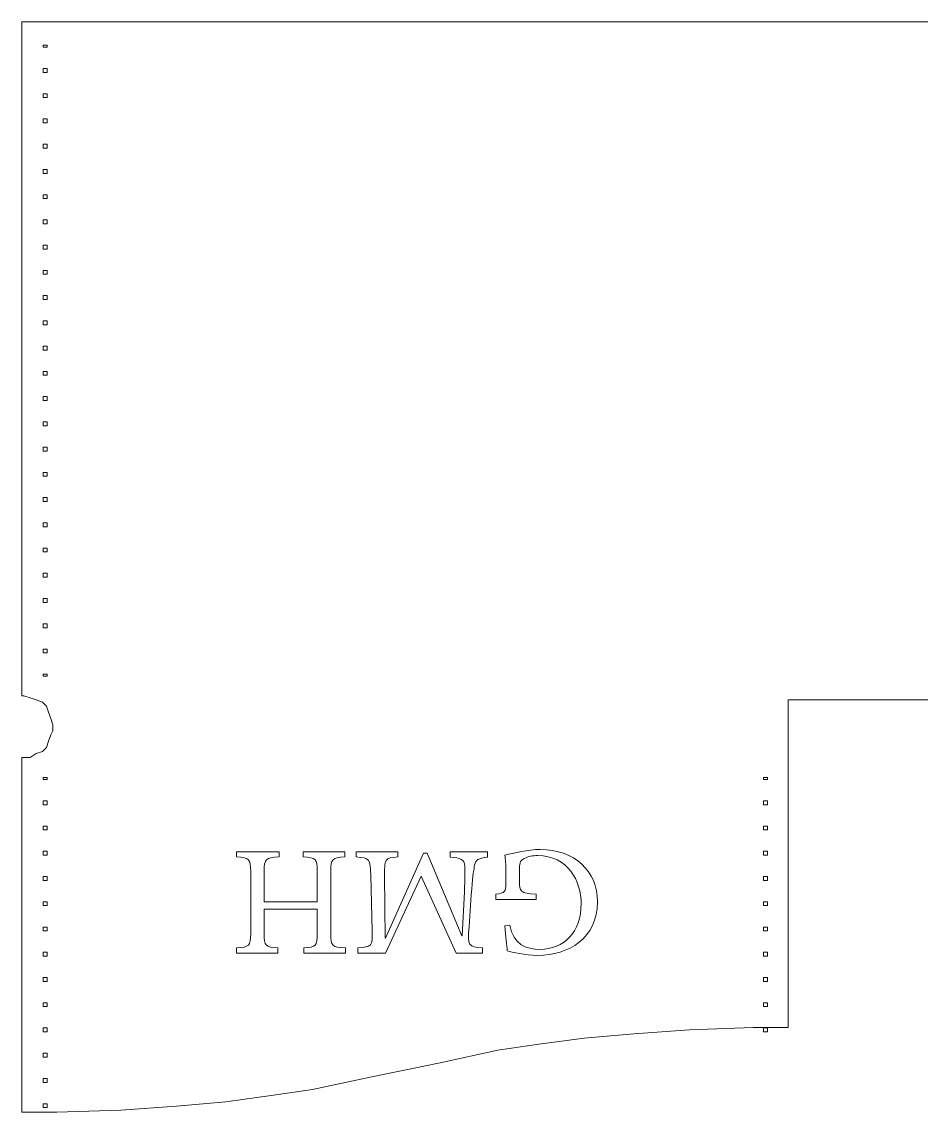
# Model space of a CAD drawing. Extents: x -34 to 197, y 103 to 243.
# Drawn here: x -33.5 to 81.9, y 103.4 to 243.3 of the extents above; entities that cross this region are included whole.
import ezdxf

# ---------------------------------------------------------------- set-up
doc = ezdxf.new("R2010")
doc.units = 0
doc.layers.add('OUTER_WALLET', color=7, linetype='CONTINUOUS', lineweight=5, true_color=0xffffff)

# ---------------------------------------------------------------- blocks, each defined once
blk = doc.blocks.new('BLOCK_2')
at = {"layer": 'OUTER_WALLET', "color": 1, "true_color": 0xff0000}
for points in [[(-30.3, 240.09), (-30.8, 240.09), (-30.8, 240.34), (-30.3, 240.34), (-30.3, 240.09)], [(194.68, 240.09), (194.18, 240.09), (194.18, 240.34), (194.68, 240.34), (194.68, 240.09)], [(-30.3, 236.85), (-30.8, 236.85), (-30.8, 237.35), (-30.3, 237.35), (-30.3, 236.85)], [(194.68, 236.85), (194.18, 236.85), (194.18, 237.35), (194.68, 237.35), (194.68, 236.85)], [(-30.3, 233.61), (-30.8, 233.61), (-30.8, 234.11), (-30.3, 234.11), (-30.3, 233.61)], [(194.68, 233.61), (194.18, 233.61), (194.18, 234.11), (194.68, 234.11), (194.68, 233.61)], [(-30.3, 230.37), (-30.8, 230.37), (-30.8, 230.87), (-30.3, 230.87), (-30.3, 230.37)], [(194.68, 230.37), (194.18, 230.37), (194.18, 230.87), (194.68, 230.87), (194.68, 230.37)], [(-30.3, 227.13), (-30.8, 227.13), (-30.8, 227.63), (-30.3, 227.63), (-30.3, 227.13)], [(194.68, 227.13), (194.18, 227.13), (194.18, 227.63), (194.68, 227.63), (194.68, 227.13)], [(-30.3, 223.89), (-30.8, 223.89), (-30.8, 224.39), (-30.3, 224.39), (-30.3, 223.89)], [(194.68, 223.89), (194.18, 223.89), (194.18, 224.39), (194.68, 224.39), (194.68, 223.89)], [(-30.3, 220.65), (-30.8, 220.65), (-30.8, 221.15), (-30.3, 221.15), (-30.3, 220.65)], [(194.68, 220.65), (194.18, 220.65), (194.18, 221.15), (194.68, 221.15), (194.68, 220.65)], [(-30.3, 217.41), (-30.8, 217.41), (-30.8, 217.91), (-30.3, 217.91), (-30.3, 217.41)], [(194.68, 217.41), (194.18, 217.41), (194.18, 217.91), (194.68, 217.91), (194.68, 217.41)], [(-30.3, 214.17), (-30.8, 214.17), (-30.8, 214.67), (-30.3, 214.67), (-30.3, 214.17)], [(194.68, 214.17), (194.18, 214.17), (194.18, 214.67), (194.68, 214.67), (194.68, 214.17)], [(-30.3, 210.93), (-30.8, 210.93), (-30.8, 211.43), (-30.3, 211.43), (-30.3, 210.93)], [(194.68, 210.93), (194.18, 210.93), (194.18, 211.43), (194.68, 211.43), (194.68, 210.93)], [(-30.3, 207.69), (-30.8, 207.69), (-30.8, 208.19), (-30.3, 208.19), (-30.3, 207.69)], [(194.68, 207.69), (194.18, 207.69), (194.18, 208.19), (194.68, 208.19), (194.68, 207.69)], [(-30.3, 204.45), (-30.8, 204.45), (-30.8, 204.95), (-30.3, 204.95), (-30.3, 204.45)], [(194.68, 204.45), (194.18, 204.45), (194.18, 204.95), (194.68, 204.95), (194.68, 204.45)], [(-30.3, 201.21), (-30.8, 201.21), (-30.8, 201.71), (-30.3, 201.71), (-30.3, 201.21)], [(194.68, 201.21), (194.18, 201.21), (194.18, 201.71), (194.68, 201.71), (194.68, 201.21)], [(-30.3, 197.97), (-30.8, 197.97), (-30.8, 198.47), (-30.3, 198.47), (-30.3, 197.97)], [(194.68, 197.97), (194.18, 197.97), (194.18, 198.47), (194.68, 198.47), (194.68, 197.97)], [(-30.3, 194.73), (-30.8, 194.73), (-30.8, 195.23), (-30.3, 195.23), (-30.3, 194.73)], [(194.68, 194.73), (194.18, 194.73), (194.18, 195.23), (194.68, 195.23), (194.68, 194.73)], [(-30.3, 191.49), (-30.8, 191.49), (-30.8, 191.99), (-30.3, 191.99), (-30.3, 191.49)], [(194.68, 191.49), (194.18, 191.49), (194.18, 191.99), (194.68, 191.99), (194.68, 191.49)], [(-30.3, 188.25), (-30.8, 188.25), (-30.8, 188.75), (-30.3, 188.75), (-30.3, 188.25)], [(194.68, 188.25), (194.18, 188.25), (194.18, 188.75), (194.68, 188.75), (194.68, 188.25)], [(-30.3, 185.01), (-30.8, 185.01), (-30.8, 185.51), (-30.3, 185.51), (-30.3, 185.01)], [(194.68, 185.01), (194.18, 185.01), (194.18, 185.51), (194.68, 185.51), (194.68, 185.01)], [(-30.3, 181.77), (-30.8, 181.77), (-30.8, 182.27), (-30.3, 182.27), (-30.3, 181.77)], [(194.68, 181.77), (194.18, 181.77), (194.18, 182.27), (194.68, 182.27), (194.68, 181.77)], [(-30.3, 178.53), (-30.8, 178.53), (-30.8, 179.03), (-30.3, 179.03), (-30.3, 178.53)], [(194.68, 178.53), (194.18, 178.53), (194.18, 179.03), (194.68, 179.03), (194.68, 178.53)], [(-30.3, 175.29), (-30.8, 175.29), (-30.8, 175.79), (-30.3, 175.79), (-30.3, 175.29)], [(194.68, 175.29), (194.18, 175.29), (194.18, 175.79), (194.68, 175.79), (194.68, 175.29)], [(-30.3, 172.05), (-30.8, 172.05), (-30.8, 172.55), (-30.3, 172.55), (-30.3, 172.05)], [(194.68, 172.05), (194.18, 172.05), (194.18, 172.55), (194.68, 172.55), (194.68, 172.05)], [(-30.3, 168.81), (-30.8, 168.81), (-30.8, 169.31), (-30.3, 169.31), (-30.3, 168.81)], [(194.68, 168.81), (194.18, 168.81), (194.18, 169.31), (194.68, 169.31), (194.68, 168.81)], [(-30.3, 165.57), (-30.8, 165.57), (-30.8, 166.07), (-30.3, 166.07), (-30.3, 165.57)], [(194.68, 165.57), (194.18, 165.57), (194.18, 166.07), (194.68, 166.07), (194.68, 165.57)], [(-30.3, 162.33), (-30.8, 162.33), (-30.8, 162.83), (-30.3, 162.83), (-30.3, 162.33)], [(194.68, 162.33), (194.18, 162.33), (194.18, 162.83), (194.68, 162.83), (194.68, 162.33)], [(-30.3, 159.34), (-30.8, 159.34), (-30.8, 159.59), (-30.3, 159.59), (-30.3, 159.34)], [(194.68, 159.34), (194.18, 159.34), (194.18, 159.59), (194.68, 159.59), (194.68, 159.34)], [(-30.3, 146.09), (-30.8, 146.09), (-30.8, 146.34), (-30.3, 146.34), (-30.3, 146.09)], [(62.2, 146.09), (61.7, 146.09), (61.7, 146.34), (62.2, 146.34), (62.2, 146.09)], [(102.18, 146.09), (101.68, 146.09), (101.68, 146.34), (102.18, 146.34), (102.18, 146.09)], [(194.68, 146.09), (194.18, 146.09), (194.18, 146.34), (194.68, 146.34), (194.68, 146.09)], [(-30.3, 142.85), (-30.8, 142.85), (-30.8, 143.35), (-30.3, 143.35), (-30.3, 142.85)], [(62.2, 142.85), (61.7, 142.85), (61.7, 143.35), (62.2, 143.35), (62.2, 142.85)], [(102.18, 142.85), (101.68, 142.85), (101.68, 143.35), (102.18, 143.35), (102.18, 142.85)], [(194.68, 142.85), (194.18, 142.85), (194.18, 143.35), (194.68, 143.35), (194.68, 142.85)], [(-30.3, 139.61), (-30.8, 139.61), (-30.8, 140.11), (-30.3, 140.11), (-30.3, 139.61)], [(62.2, 139.61), (61.7, 139.61), (61.7, 140.11), (62.2, 140.11), (62.2, 139.61)], [(102.18, 139.61), (101.68, 139.61), (101.68, 140.11), (102.18, 140.11), (102.18, 139.61)], [(194.68, 139.61), (194.18, 139.61), (194.18, 140.11), (194.68, 140.11), (194.68, 139.61)], [(-30.3, 136.37), (-30.8, 136.37), (-30.8, 136.87), (-30.3, 136.87), (-30.3, 136.37)], [(62.2, 136.37), (61.7, 136.37), (61.7, 136.87), (62.2, 136.87), (62.2, 136.37)], [(102.18, 136.37), (101.68, 136.37), (101.68, 136.87), (102.18, 136.87), (102.18, 136.37)], [(194.68, 136.37), (194.18, 136.37), (194.18, 136.87), (194.68, 136.87), (194.68, 136.37)], [(-30.3, 133.13), (-30.8, 133.13), (-30.8, 133.63), (-30.3, 133.63), (-30.3, 133.13)], [(62.2, 133.13), (61.7, 133.13), (61.7, 133.63), (62.2, 133.63), (62.2, 133.13)], [(102.18, 133.13), (101.68, 133.13), (101.68, 133.63), (102.18, 133.63), (102.18, 133.13)], [(194.68, 133.13), (194.18, 133.13), (194.18, 133.63), (194.68, 133.63), (194.68, 133.13)], [(-30.3, 129.89), (-30.8, 129.89), (-30.8, 130.39), (-30.3, 130.39), (-30.3, 129.89)], [(62.2, 129.89), (61.7, 129.89), (61.7, 130.39), (62.2, 130.39), (62.2, 129.89)], [(102.18, 129.89), (101.68, 129.89), (101.68, 130.39), (102.18, 130.39), (102.18, 129.89)], [(194.68, 129.89), (194.18, 129.89), (194.18, 130.39), (194.68, 130.39), (194.68, 129.89)], [(-30.3, 126.65), (-30.8, 126.65), (-30.8, 127.15), (-30.3, 127.15), (-30.3, 126.65)], [(62.2, 126.65), (61.7, 126.65), (61.7, 127.15), (62.2, 127.15), (62.2, 126.65)], [(102.18, 126.65), (101.68, 126.65), (101.68, 127.15), (102.18, 127.15), (102.18, 126.65)], [(194.68, 126.65), (194.18, 126.65), (194.18, 127.15), (194.68, 127.15), (194.68, 126.65)], [(-30.3, 123.41), (-30.8, 123.41), (-30.8, 123.91), (-30.3, 123.91), (-30.3, 123.41)], [(62.2, 123.41), (61.7, 123.41), (61.7, 123.91), (62.2, 123.91), (62.2, 123.41)], [(102.18, 123.41), (101.68, 123.41), (101.68, 123.91), (102.18, 123.91), (102.18, 123.41)], [(194.68, 123.41), (194.18, 123.41), (194.18, 123.91), (194.68, 123.91), (194.68, 123.41)], [(-30.3, 120.17), (-30.8, 120.17), (-30.8, 120.67), (-30.3, 120.67), (-30.3, 120.17)], [(62.2, 120.17), (61.7, 120.17), (61.7, 120.67), (62.2, 120.67), (62.2, 120.17)], [(102.18, 120.17), (101.68, 120.17), (101.68, 120.67), (102.18, 120.67), (102.18, 120.17)], [(194.68, 120.17), (194.18, 120.17), (194.18, 120.67), (194.68, 120.67), (194.68, 120.17)], [(-30.3, 116.93), (-30.8, 116.93), (-30.8, 117.43), (-30.3, 117.43), (-30.3, 116.93)], [(62.2, 116.93), (61.7, 116.93), (61.7, 117.43), (62.2, 117.43), (62.2, 116.93)], [(102.18, 116.93), (101.68, 116.93), (101.68, 117.43), (102.18, 117.43), (102.18, 116.93)], [(194.68, 116.93), (194.18, 116.93), (194.18, 117.43), (194.68, 117.43), (194.68, 116.93)], [(-30.3, 113.69), (-30.8, 113.69), (-30.8, 114.19), (-30.3, 114.19), (-30.3, 113.69)], [(62.2, 113.69), (61.7, 113.69), (61.7, 114.19), (62.2, 114.19), (62.2, 113.69)], [(102.18, 113.69), (101.68, 113.69), (101.68, 114.19), (102.18, 114.19), (102.18, 113.69)], [(194.68, 113.69), (194.18, 113.69), (194.18, 114.19), (194.68, 114.19), (194.68, 113.69)], [(-30.3, 110.45), (-30.8, 110.45), (-30.8, 110.95), (-30.3, 110.95), (-30.3, 110.45)], [(194.68, 110.45), (194.18, 110.45), (194.18, 110.95), (194.68, 110.95), (194.68, 110.45)], [(-30.3, 107.21), (-30.8, 107.21), (-30.8, 107.71), (-30.3, 107.71), (-30.3, 107.21)], [(194.68, 107.21), (194.18, 107.21), (194.18, 107.71), (194.68, 107.71), (194.68, 107.21)], [(-30.3, 103.97), (-30.8, 103.97), (-30.8, 104.47), (-30.3, 104.47), (-30.3, 103.97)], [(194.68, 103.97), (194.18, 103.97), (194.18, 104.47), (194.68, 104.47), (194.68, 103.97)]]:
    blk.add_lwpolyline(points, dxfattribs=at)

msp = doc.modelspace()

# ---------------------------------------------------------------- linework, layer by layer
at = {"layer": 'OUTER_WALLET', "color": 1, "true_color": 0xff0000}
msp.add_lwpolyline([(99.01, 156.3), (64.88, 156.3), (64.88, 114.23), (60.38, 114.23), (52.18, 113.96), (45.03, 113.43), (38.68, 112.9), (32.86, 112.11), (27.57, 111.32), (20.16, 109.73), (11.17, 107.88), (3.76, 106.29), (-1.53, 105.5), (-7.35, 104.7), (-13.7, 104.17), (-20.85, 103.64), (-29.05, 103.38), (-33.55, 103.38), (-33.55, 148.89), (-33.28, 148.89), (-32.49, 148.89), (-31.7, 149.42), (-30.9, 149.68), (-30.37, 150.21), (-30.11, 151), (-29.84, 151.8), (-29.58, 152.33), (-29.58, 153.12), (-29.84, 153.91), (-30.11, 154.71), (-30.37, 155.5), (-30.9, 156.03), (-31.7, 156.3), (-32.49, 156.56), (-33.28, 156.82), (-33.55, 156.82), (-33.55, 243.34), (197.43, 243.34)], dxfattribs=at)
at = {"layer": 'OUTER_WALLET', "color": 7, "true_color": 0xffffff}
for points, knots in [([(-6, 124.46), (-4.32, 124.58), (-4.16, 124.68), (-4.16, 126.32), (-4.16, 126.32), (-4.16, 134.28), (-4.16, 134.28), (-4.16, 135.94), (-4.32, 136.02), (-5.98, 136.14), (-5.98, 136.14), (-5.98, 136.8), (-5.98, 136.8), (-5.98, 136.8), (-0.5, 136.8), (-0.5, 136.8), (-0.5, 136.8), (-0.5, 136.14), (-0.5, 136.14), (-2.26, 136.02), (-2.42, 135.94), (-2.42, 134.28), (-2.42, 134.28), (-2.42, 130.38), (-2.42, 130.38), (-2.42, 130.38), (4.4, 130.38), (4.4, 130.38), (4.4, 130.38), (4.4, 134.28), (4.4, 134.28), (4.4, 135.92), (4.22, 136.02), (2.56, 136.14), (2.56, 136.14), (2.56, 136.8), (2.56, 136.8), (2.56, 136.8), (7.94, 136.8), (7.94, 136.8), (7.94, 136.8), (7.94, 136.14), (7.94, 136.14), (6.3, 136.02), (6.14, 135.94), (6.14, 134.28), (6.14, 134.28), (6.14, 126.32), (6.14, 126.32), (6.14, 124.66), (6.3, 124.58), (8, 124.46), (8, 124.46), (8, 123.8), (8, 123.8), (8, 123.8), (2.66, 123.8), (2.66, 123.8), (2.66, 123.8), (2.66, 124.46), (2.66, 124.46), (4.22, 124.58), (4.4, 124.68), (4.4, 126.32), (4.4, 126.32), (4.4, 129.44), (4.4, 129.44), (4.4, 129.44), (-2.42, 129.44), (-2.42, 129.44), (-2.42, 129.44), (-2.42, 126.32), (-2.42, 126.32), (-2.42, 124.68), (-2.26, 124.58), (-0.66, 124.46), (-0.66, 124.46), (-0.66, 123.8), (-0.66, 123.8), (-0.66, 123.8), (-6, 123.8), (-6, 123.8), (-6, 123.8), (-6, 124.46), (-6, 124.46)], [0, 0, 0, 0, 1, 1, 1, 2, 2, 2, 3, 3, 3, 4, 4, 4, 5, 5, 5, 6, 6, 6, 7, 7, 7, 8, 8, 8, 9, 9, 9, 10, 10, 10, 11, 11, 11, 12, 12, 12, 13, 13, 13, 14, 14, 14, 15, 15, 15, 16, 16, 16, 17, 17, 17, 18, 18, 18, 19, 19, 19, 20, 20, 20, 21, 21, 21, 22, 22, 22, 23, 23, 23, 24, 24, 24, 25, 25, 25, 26, 26, 26, 27, 27, 27, 28, 28, 28, 28]), ([(14.72, 136.8), (14.72, 136.8), (14.72, 136.14), (14.72, 136.14), (13.08, 136), (13.02, 135.9), (13.02, 133.76), (13.02, 133.76), (13.1, 125.72), (13.1, 125.72), (13.1, 125.72), (13.16, 125.72), (13.16, 125.72), (13.16, 125.72), (18.04, 136.64), (18.04, 136.64), (18.04, 136.64), (18.52, 136.64), (18.52, 136.64), (18.52, 136.64), (22.96, 126), (22.96, 126), (22.96, 126), (23, 126), (23, 126), (23, 126), (23.28, 131.68), (23.28, 131.68), (23.36, 133.38), (23.38, 134.18), (23.34, 134.94), (23.3, 135.86), (22.8, 136), (21.46, 136.12), (21.46, 136.12), (21.46, 136.8), (21.46, 136.8), (21.46, 136.8), (26.26, 136.8), (26.26, 136.8), (26.26, 136.8), (26.26, 136.12), (26.26, 136.12), (25.1, 136), (24.7, 135.8), (24.56, 134.94), (24.46, 134.28), (24.32, 133.4), (24.16, 131.3), (24.16, 131.3), (23.88, 127.18), (23.88, 127.18), (23.7, 124.68), (23.8, 124.62), (25.62, 124.46), (25.62, 124.46), (25.62, 123.8), (25.62, 123.8), (25.62, 123.8), (22.24, 123.8), (22.24, 123.8), (22.24, 123.8), (17.74, 133.66), (17.74, 133.66), (17.74, 133.66), (13.14, 123.8), (13.14, 123.8), (13.14, 123.8), (9.6, 123.8), (9.6, 123.8), (9.6, 123.8), (9.6, 124.46), (9.6, 124.46), (11.38, 124.62), (11.5, 124.62), (11.44, 126.68), (11.44, 126.68), (11.26, 133.76), (11.26, 133.76), (11.2, 135.9), (11.14, 136), (9.38, 136.14), (9.38, 136.14), (9.38, 136.8), (9.38, 136.8), (9.38, 136.8), (14.72, 136.8), (14.72, 136.8)], [0, 0, 0, 0, 1, 1, 1, 2, 2, 2, 3, 3, 3, 4, 4, 4, 5, 5, 5, 6, 6, 6, 7, 7, 7, 8, 8, 8, 9, 9, 9, 10, 10, 10, 11, 11, 11, 12, 12, 12, 13, 13, 13, 14, 14, 14, 15, 15, 15, 16, 16, 16, 17, 17, 17, 18, 18, 18, 19, 19, 19, 20, 20, 20, 21, 21, 21, 22, 22, 22, 23, 23, 23, 24, 24, 24, 25, 25, 25, 26, 26, 26, 27, 27, 27, 28, 28, 28, 29, 29, 29, 29]), ([(27.3, 131.36), (28.52, 131.52), (28.6, 131.62), (28.6, 132.78), (28.6, 132.78), (28.6, 134.48), (28.6, 134.48), (28.6, 135.16), (28.58, 135.8), (28.46, 136.36), (29.72, 136.66), (31.42, 137.1), (33, 137.1), (37.44, 137.1), (40.38, 134.34), (40.38, 130.38), (40.38, 125.72), (36.62, 123.5), (32.72, 123.5), (31.02, 123.5), (29.44, 123.94), (28.78, 124.08), (28.72, 124.78), (28.62, 125.92), (28.46, 127.28), (28.46, 127.28), (29.12, 127.4), (29.12, 127.4), (29.62, 124.9), (31.14, 124.28), (33, 124.28), (36.02, 124.28), (38.28, 126.46), (38.28, 130.14), (38.28, 133.02), (36.56, 136.32), (32.72, 136.32), (32.06, 136.32), (31.42, 136.2), (30.98, 135.96), (30.58, 135.74), (30.34, 135.5), (30.34, 134.66), (30.34, 134.66), (30.34, 133.08), (30.34, 133.08), (30.34, 131.64), (30.46, 131.52), (32.48, 131.36), (32.48, 131.36), (32.48, 130.7), (32.48, 130.7), (32.48, 130.7), (27.3, 130.7), (27.3, 130.7), (27.3, 130.7), (27.3, 131.36), (27.3, 131.36)], [0, 0, 0, 0, 1, 1, 1, 2, 2, 2, 3, 3, 3, 4, 4, 4, 5, 5, 5, 6, 6, 6, 7, 7, 7, 8, 8, 8, 9, 9, 9, 10, 10, 10, 11, 11, 11, 12, 12, 12, 13, 13, 13, 14, 14, 14, 15, 15, 15, 16, 16, 16, 17, 17, 17, 18, 18, 18, 19, 19, 19, 19])]:
    msp.add_open_spline(points, degree=3, knots=knots, dxfattribs=at)

# ---------------------------------------------------------------- block references
at = {"layer": 'OUTER_WALLET'}
msp.add_blockref('BLOCK_2', (0, 0), dxfattribs=at)

doc.saveas('drawing.dxf')
